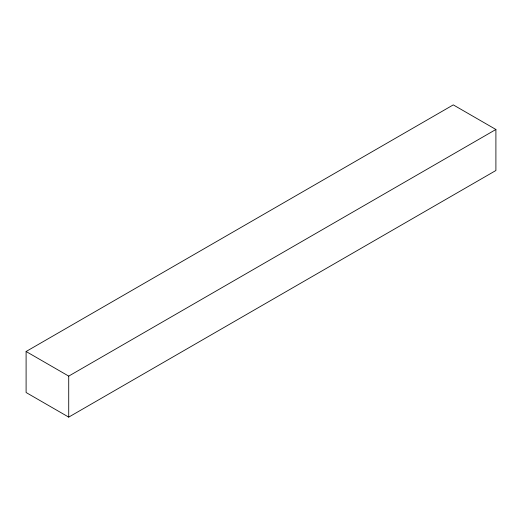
<?xml version="1.0" encoding="UTF-8"?>
<svg xmlns="http://www.w3.org/2000/svg" width="522" height="522" viewBox="0 0 522 522"><rect width="100%" height="100%" fill="white"/><g stroke="black" fill="none" stroke-linecap="round" stroke-linejoin="round"><path stroke-width="0.78" d="M26.1 351.502L453.279 104.876L495.9 129.482L495.9 170.498L68.721 417.124L26.1 392.518L26.1 351.502L68.721 376.114L495.9 129.482M68.721 376.114L68.721 417.124"/></g></svg>
